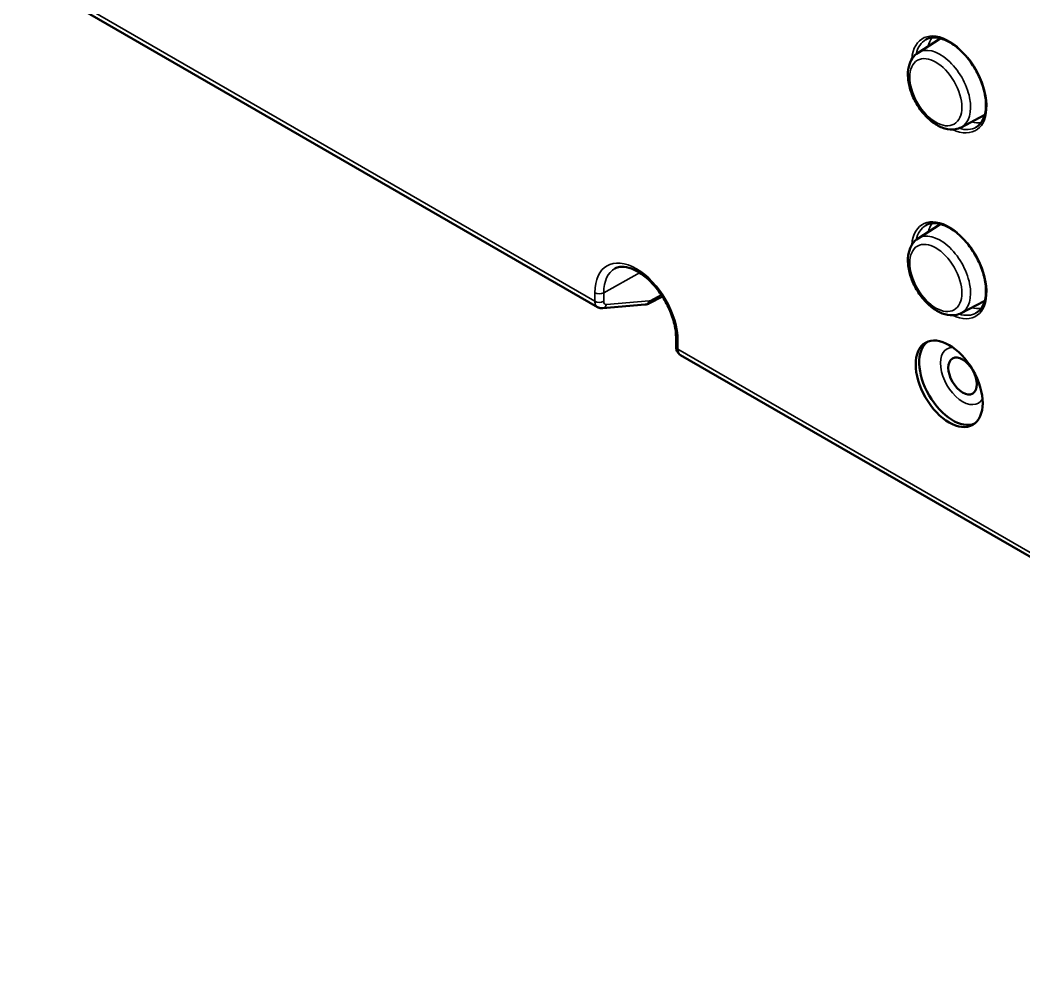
# Model space of a CAD drawing. Header units: millimetres. Extents: x 100 to 5488, y 100 to 4218.
# Drawn here: x 3102.6 to 3182.1, y 3191.7 to 3267.4 of the extents above; entities that cross this region are included whole.
import ezdxf

# ---------------------------------------------------------------- set-up
doc = ezdxf.new("R2010")
doc.units = ezdxf.units.MM
doc.header["$LTSCALE"] = 20
doc.layers.add('Visible (ANSI)', color=7, linetype='Continuous', lineweight=50)
doc.layers.add('Visible Narrow (ANSI)', color=7, linetype='Continuous', lineweight=35)

msp = doc.modelspace()

# ---------------------------------------------------------------- linework, layer by layer
at = {"layer": 'Visible (ANSI)'}
for p, q in [((3102.849, 3270.989), (3148.331, 3244.73)), ((3173.69, 3264.857), (3175.425, 3265.961)), ((3177.101, 3258.949), (3178.924, 3259.9)), ((3173.69, 3250.16), (3175.425, 3251.264)), ((3152.435, 3245.027), (3153.463, 3245.58)), ((3148.739, 3244.642), (3152.108, 3244.927)), ((3177.101, 3244.252), (3178.924, 3245.203)), ((3154.549, 3241.598), (3154.549, 3242.278)), ((3154.901, 3240.937), (3240.254, 3191.658))]:
    msp.add_line(p, q, dxfattribs=at)
for centre, major_axis, ratio, start_param, end_param in [((3177.218, 3262.955), (-1.75, 3.031), 0.57735, 6.280485, 6.307881), ((3177.218, 3262.955), (1.75, -3.031), 0.57735, 6.25849, 6.285886), ((3177.218, 3248.258), (-1.75, 3.031), 0.57735, 6.280485, 6.307881), ((3152.066, 3245.425), (0.042, -0.498), 0.745597, 0.000009, 0.000038), ((3177.218, 3248.258), (1.75, -3.031), 0.57735, 6.25849, 6.285886), ((3176.44, 3238.828), (1.875, -3.248), 0.57735, 3.217089, 6.207689)]:
    msp.add_ellipse(centre, major_axis=major_axis, ratio=ratio, start_param=start_param, end_param=end_param, dxfattribs=at)
for centre, major_axis in [((3176.157, 3238.665), (1.875, -3.248)), ((3177.218, 3239.277), (-0.8, 1.386))]:
    msp.add_ellipse(centre, major_axis=major_axis, ratio=0.57735, dxfattribs=at)
for points, knots in [([(3178.299, 3258.961), (3178.513, 3259.084), (3178.69, 3259.274), (3178.941, 3259.764), (3179.022, 3260.052), (3179.084, 3260.696), (3179.069, 3261.049), (3178.947, 3261.791), (3178.839, 3262.18), (3178.541, 3262.955), (3178.349, 3263.341), (3177.902, 3264.068), (3177.646, 3264.41), (3177.098, 3265.012), (3176.806, 3265.273), (3176.217, 3265.688), (3175.921, 3265.842), (3175.357, 3266.035), (3175.09, 3266.072), (3174.646, 3266.039), (3174.461, 3265.983), (3174.299, 3265.889)], [2.356194, 2.356194, 2.356194, 2.356194, 2.712638, 2.712638, 3.036969, 3.036969, 3.348842, 3.348842, 3.661074, 3.661074, 3.974703, 3.974703, 4.288743, 4.288743, 4.60202, 4.60202, 4.913804, 4.913804, 5.227018, 5.227018, 5.497787, 5.497787, 5.497787, 5.497787]), ([(3173.69, 3264.857), (3173.509, 3264.742), (3173.354, 3264.587), (3173.101, 3264.208), (3173.01, 3263.979), (3172.891, 3263.451), (3172.877, 3263.144), (3172.932, 3262.497), (3173.007, 3262.154), (3173.234, 3261.477), (3173.387, 3261.144), (3173.753, 3260.514), (3173.966, 3260.219), (3174.437, 3259.691), (3174.695, 3259.459), (3175.239, 3259.084), (3175.526, 3258.94), (3176.095, 3258.778), (3176.38, 3258.753), (3176.809, 3258.826), (3176.961, 3258.876), (3177.101, 3258.949)], [2.38089, 2.38089, 2.38089, 2.38089, 2.633887, 2.633887, 2.915889, 2.915889, 3.245399, 3.245399, 3.59063, 3.59063, 3.932711, 3.932711, 4.272833, 4.272833, 4.615018, 4.615018, 4.960237, 4.960237, 5.287039, 5.287039, 5.473092, 5.473092, 5.473092, 5.473092]), ([(3178.299, 3244.264), (3178.513, 3244.387), (3178.69, 3244.577), (3178.941, 3245.067), (3179.022, 3245.355), (3179.084, 3245.999), (3179.069, 3246.352), (3178.947, 3247.094), (3178.839, 3247.483), (3178.541, 3248.258), (3178.349, 3248.644), (3177.902, 3249.371), (3177.646, 3249.713), (3177.098, 3250.315), (3176.806, 3250.576), (3176.217, 3250.991), (3175.921, 3251.145), (3175.357, 3251.338), (3175.09, 3251.375), (3174.646, 3251.342), (3174.461, 3251.286), (3174.299, 3251.192)], [2.356194, 2.356194, 2.356194, 2.356194, 2.712638, 2.712638, 3.036969, 3.036969, 3.348842, 3.348842, 3.661074, 3.661074, 3.974703, 3.974703, 4.288743, 4.288743, 4.60202, 4.60202, 4.913804, 4.913804, 5.227018, 5.227018, 5.497787, 5.497787, 5.497787, 5.497787]), ([(3173.69, 3250.16), (3173.509, 3250.045), (3173.354, 3249.89), (3173.101, 3249.511), (3173.01, 3249.282), (3172.891, 3248.754), (3172.877, 3248.448), (3172.932, 3247.8), (3173.007, 3247.457), (3173.234, 3246.781), (3173.387, 3246.447), (3173.753, 3245.818), (3173.966, 3245.522), (3174.437, 3244.994), (3174.695, 3244.762), (3175.239, 3244.387), (3175.526, 3244.243), (3176.095, 3244.081), (3176.38, 3244.056), (3176.809, 3244.129), (3176.961, 3244.179), (3177.101, 3244.252)], [2.38089, 2.38089, 2.38089, 2.38089, 2.633887, 2.633887, 2.915889, 2.915889, 3.245399, 3.245399, 3.59063, 3.59063, 3.932711, 3.932711, 4.272833, 4.272833, 4.615018, 4.615018, 4.960237, 4.960237, 5.287039, 5.287039, 5.473092, 5.473092, 5.473092, 5.473092]), ([(3154.549, 3242.278), (3154.549, 3242.614), (3154.505, 3242.985), (3154.325, 3243.76), (3154.189, 3244.165), (3153.835, 3244.963), (3153.616, 3245.357), (3153.121, 3246.089), (3152.844, 3246.427), (3152.264, 3247.01), (3151.962, 3247.256), (3151.371, 3247.633), (3151.083, 3247.765), (3150.551, 3247.917), (3150.309, 3247.935), (3149.955, 3247.887), (3149.825, 3247.844), (3149.707, 3247.78)], [3.141593, 3.141593, 3.141593, 3.141593, 3.441351, 3.441351, 3.744449, 3.744449, 4.050308, 4.050308, 4.356425, 4.356425, 4.660193, 4.660193, 4.960309, 4.960309, 5.26473, 5.26473, 5.485444, 5.485444, 5.485444, 5.485444]), ([(3148.331, 3244.73), (3148.356, 3244.715), (3148.383, 3244.702), (3148.438, 3244.68), (3148.466, 3244.67), (3148.522, 3244.655), (3148.55, 3244.65), (3148.605, 3244.642), (3148.633, 3244.64), (3148.686, 3244.639), (3148.713, 3244.639), (3148.739, 3244.642)], [2.3562554, 2.3562554, 2.3562554, 2.3562554, 2.434378, 2.434378, 2.5125007, 2.5125007, 2.5906233, 2.5906233, 2.668746, 2.668746, 2.7468687, 2.7468687, 2.7468687, 2.7468687]), ([(3154.901, 3240.937), (3154.848, 3240.967), (3154.8, 3241.005), (3154.717, 3241.09), (3154.683, 3241.136), (3154.628, 3241.23), (3154.607, 3241.277), (3154.576, 3241.372), (3154.565, 3241.418), (3154.552, 3241.509), (3154.549, 3241.552), (3154.549, 3241.595)], [3.9269204, 3.9269204, 3.9269204, 3.9269204, 4.0840134, 4.0840134, 4.2411064, 4.2411064, 4.3981994, 4.3981994, 4.5552924, 4.5552924, 4.7090626, 4.7090626, 4.7090626, 4.7090626])]:
    msp.add_open_spline(points, degree=3, knots=knots, dxfattribs=at)
msp.add_open_spline([(3152.435, 3245.027), (3152.334, 3244.973), (3152.222, 3244.937), (3152.108, 3244.927)], degree=3, dxfattribs=at)
at = {"layer": 'Visible Narrow (ANSI)'}
for p, q in [((3102.642, 3271.447), (3148.122, 3245.189)), ((3151.661, 3247.448), (3148.823, 3245.866)), ((3148.122, 3245.189), (3148.122, 3245.87)), ((3148.823, 3245.866), (3148.823, 3245.186)), ((3153.379, 3245.708), (3152.546, 3245.26)), ((3152.414, 3245.217), (3149.044, 3244.932)), ((3154.696, 3242.074), (3154.697, 3241.393)), ((3154.697, 3241.393), (3240.046, 3192.117))]:
    msp.add_line(p, q, dxfattribs=at)
for centre, major_axis, ratio, start_param, end_param in [((3176.157, 3262.343), (2.1, -3.637), 0.57735, 5.585483, 10.12248), ((3176.299, 3262.425), (-2, 3.464), 0.57735, 0, 0.558571), ((3177.218, 3262.955), (-2, 3.464), 0.57735, 0.237907, 0.530056), ((3175.438, 3261.928), (-1.706, 2.955), 0.57735, 3.116897, 6.307881), ((3176.299, 3262.425), (2, -3.464), 0.57735, 5.724615, 6.283185), ((3177.218, 3262.955), (2, -3.464), 0.57735, 5.75313, 6.045278), ((3176.157, 3247.646), (2.1, -3.637), 0.57735, 5.585483, 10.12248), ((3176.299, 3247.728), (-2, 3.464), 0.57735, 0, 0.558571), ((3177.218, 3248.258), (-2, 3.464), 0.57735, 0.237907, 0.530056), ((3175.438, 3247.231), (-1.706, 2.955), 0.57735, 3.116897, 6.307881), ((3151.409, 3243.972), (-2.324, 4.026), 0.57735, 3.926991, 7.068583), ((3151.756, 3244.172), (-2.074, 3.593), 0.57735, 6.270842, 7.068583), ((3148.475, 3246.074), (-0.5, 0), 0.57735, 0.785398, 2.338741), ((3148.475, 3245.393), (0.5, 0), 0.577358, 3.926981, 5.480308), ((3148.697, 3245.14), (0.042, -0.498), 0.745594, 0, 1.078738), ((3149.182, 3245.386), (-0.257, -0.429), 0.587338, 5.5067, 6.682747), ((3152.066, 3245.425), (0.042, -0.498), 0.745597, 0.00003, 1.078743), ((3152.552, 3245.672), (-0.257, -0.429), 0.587338, 0.399525, 0.776849), ((3152.198, 3245.467), (0.237, -0.44), 0.577174, 0.000014, 0.802694), ((3177.218, 3248.258), (2, -3.464), 0.57735, 5.75313, 6.045278), ((3176.299, 3247.728), (2, -3.464), 0.57735, 5.724615, 6.283185), ((3155.049, 3242.278), (-0.5, 0), 0.57735, 0, 0.785398), ((3155.049, 3241.598), (-0.5, 0), 0.57736, 0.00002, 0.78971), ((3177.218, 3239.277), (1.24, -2.148), 0.57735, 2.811821, 6.612957)]:
    msp.add_ellipse(centre, major_axis=major_axis, ratio=ratio, start_param=start_param, end_param=end_param, dxfattribs=at)
for centre in [(3175.097, 3261.731), (3175.097, 3247.034)]:
    msp.add_ellipse(centre, major_axis=(-1.456, 2.522), ratio=0.57735, dxfattribs=at)
for points, knots in [([(3148.331, 3244.73), (3148.33, 3244.73), (3148.33, 3244.731), (3148.33, 3244.731), (3148.264, 3244.769), (3148.211, 3244.83), (3148.176, 3244.908), (3148.14, 3244.986), (3148.122, 3245.083), (3148.122, 3245.189)], [0.3321458, 0.3321458, 0.3321458, 0.3321458, 0.3333333, 0.3333333, 0.3333333, 0.6666667, 0.6666667, 0.6666667, 0.999997, 0.999997, 0.999997, 0.999997]), ([(3154.697, 3241.393), (3154.697, 3241.286), (3154.714, 3241.191), (3154.749, 3241.113), (3154.783, 3241.035), (3154.835, 3240.975), (3154.9, 3240.937), (3154.9, 3240.937), (3154.901, 3240.937), (3154.901, 3240.937)], [0.0000012, 0.0000012, 0.0000012, 0.0000012, 0.3333333, 0.3333333, 0.3333333, 0.6666667, 0.6666667, 0.6666667, 0.6677941, 0.6677941, 0.6677941, 0.6677941])]:
    msp.add_open_spline(points, degree=3, knots=knots, dxfattribs=at)

doc.saveas('drawing.dxf')
